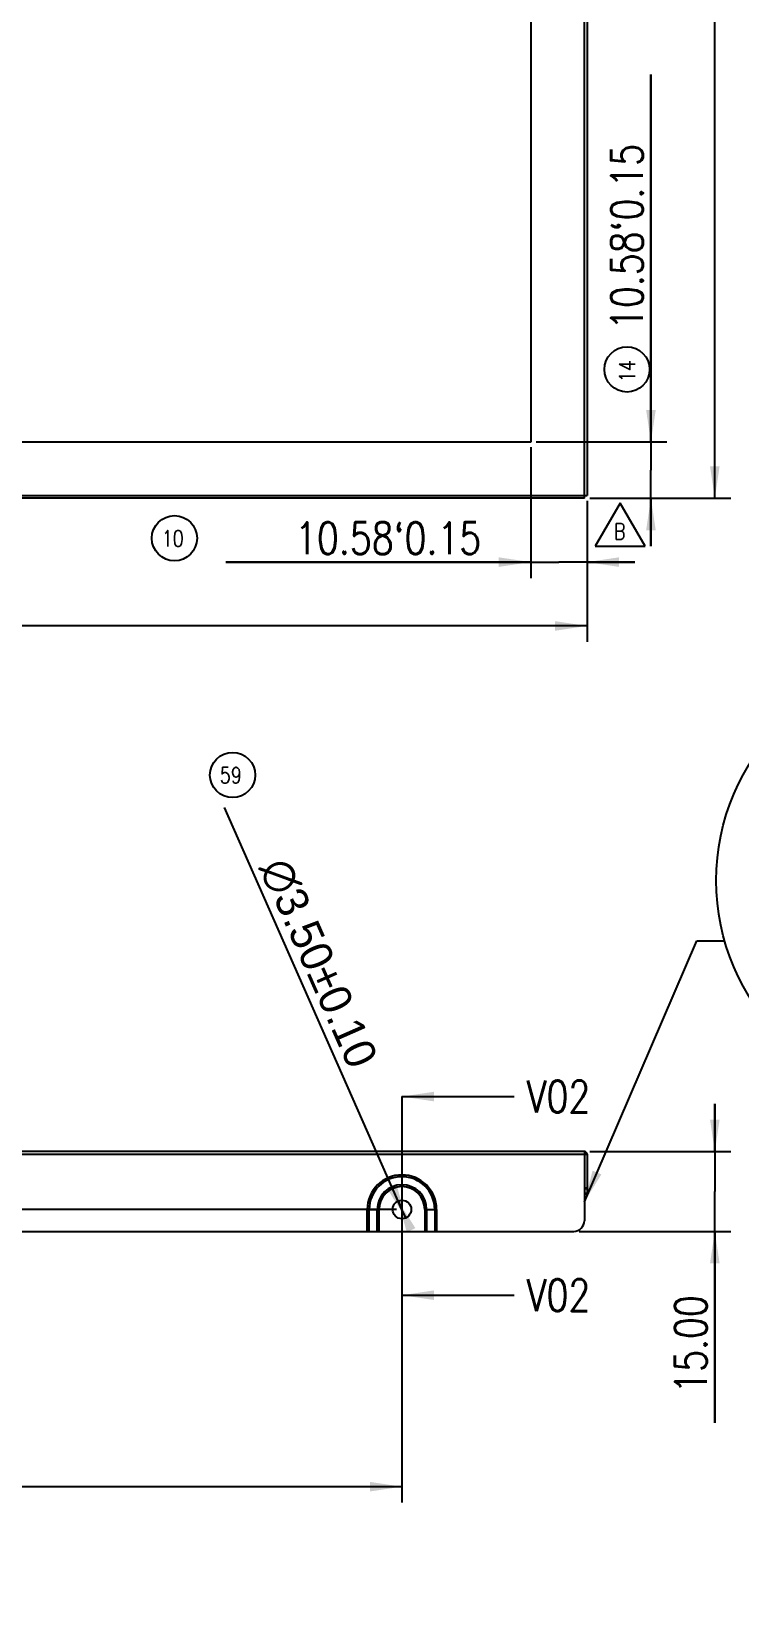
# Model space of a CAD drawing. Header units: millimetres. Extents: x 0 to 1600, y 0 to 1108.
# Drawn here: x 1044.3 to 1177.3, y 193.1 to 488.2 of the extents above; entities that cross this region are included whole.
import ezdxf
from ezdxf.enums import TextEntityAlignment as Align

# ---------------------------------------------------------------- set-up
doc = ezdxf.new("R2010")
doc.units = ezdxf.units.MM
doc.header["$LTSCALE"] = 88
doc.linetypes.add('PHANTOM', pattern=[0.8, 0.45, -0.05, 0.1, -0.05, 0.1, -0.05])
doc.layers.get('0').update_dxf_attribs({"linetype": 'CONTINUOUS'})
doc.layers.add('DEFAULT_3', color=7, linetype='PHANTOM')
doc.styles.get("Standard").update_dxf_attribs({"font": 'SIMPLEX.SHX', "width": 0.8})
doc.styles.add('TEXTSTYLE_2', font='gdt_____.ttf')
doc.dimstyles.new('DIMSTYLE_1', dxfattribs={"dimtxt": 6, "dimasz": 6, "dimexe": 3, "dimexo": 1, "dimgap": 1.5, "dimtad": 1, "dimzin": 0, "dimdsep": 46, "dimtxsty": 'STANDARD', "dimblk": '_FILLED', "dimblk1": '_FILLED', "dimblk2": '_FILLED', "dimcen": 0.09, "dimadec": 0, "dimazin": 0, "dimtp": 0.01, "dimtm": 0.01, "dimtfac": 1, "dimtofl": 0, "dimtmove": 0, "dimatfit": 3, "dimldrblk": '_FILLED', "dimfxl": 1, "dimtolj": 1, "dimtzin": 0, "dimarcsym": 0})
doc.dimstyles.new('DIMSTYLE_2', dxfattribs={"dimtxt": 6, "dimasz": 6, "dimexe": 3, "dimexo": 1, "dimtad": 1, "dimzin": 0, "dimdsep": 46, "dimtxsty": 'TEXTSTYLE_2', "dimblk": '_FILLED', "dimblk1": '_FILLED', "dimblk2": '_FILLED', "dimcen": 0.09, "dimadec": 0, "dimazin": 0, "dimtp": 0.01, "dimtm": 0.01, "dimtfac": 1, "dimtmove": 0, "dimatfit": 2, "dimldrblk": '_FILLED', "dimfxl": 1, "dimtolj": 1, "dimtzin": 0, "dimarcsym": 0})
doc.dimstyles.get("Standard").update_dxf_attribs({"dimtxt": 6, "dimasz": 6, "dimexe": 3, "dimexo": 1, "dimtad": 1, "dimzin": 0, "dimdsep": 46, "dimtxsty": 'STANDARD', "dimblk": '_FILLED', "dimblk1": '_FILLED', "dimblk2": '_FILLED', "dimcen": 0.09, "dimadec": 0, "dimazin": 0, "dimtol": 1, "dimtp": 0.01, "dimtm": 0.01, "dimtfac": 1, "dimtofl": 0, "dimtmove": 0, "dimatfit": 3, "dimldrblk": '_FILLED', "dimfxl": 1, "dimtolj": 1, "dimtzin": 0, "dimarcsym": 0})

# ---------------------------------------------------------------- blocks, each defined once
blk = doc.blocks.new('_FILLED')
at = {"color": 0, "linetype": 'BYBLOCK'}
blk.add_solid([(0, 0), (-1, 0.15), (-1, -0.15)], dxfattribs=at)
blk = doc.blocks.new('*D7')
at = {"color": 2}
for p, q in [((1160.65, 411.06), (1160.65, 480.13)), ((1160.65, 480.13), (1160.65, 405.77)), ((1139.07, 411.06), (1159.15, 411.06)), ((1159.15, 411.06), (1163.65, 411.06)), ((1160.65, 391.48), (1160.65, 405.77)), ((1149.15, 400.48), (1159.15, 400.48)), ((1159.15, 400.48), (1163.65, 400.48)), ((1160.65, 400.48), (1160.65, 391.48))]:
    blk.add_line(p, q, dxfattribs=at)
at = {"color": 2, "xscale": 6, "yscale": 6, "zscale": 6}
for p, rotation in [((1160.65, 411.06), 270), ((1160.65, 400.48), 90)]:
    blk.add_blockref('_FILLED', p, dxfattribs=dict(at, rotation=rotation))
at = {"color": 2, "width": 0.8}
blk.add_text('10.58`0.15', height=6, rotation=90, dxfattribs=at).set_placement((1159.15, 432.13))
blk = doc.blocks.new('*D8')
at = {"color": 2}
for p, q in [((1138.07, 410.06), (1138.07, 389.98)), ((1148.65, 399.98), (1148.65, 389.98)), ((1138.07, 389.98), (1138.07, 385.48)), ((1148.65, 389.98), (1148.65, 385.48)), ((1138.07, 388.48), (1080.77, 388.48)), ((1080.77, 388.48), (1143.36, 388.48)), ((1157.65, 388.48), (1143.36, 388.48)), ((1148.65, 388.48), (1157.65, 388.48))]:
    blk.add_line(p, q, dxfattribs=at)
at = {"color": 2, "xscale": 6, "yscale": 6, "zscale": 6}
blk.add_blockref('_FILLED', (1138.07, 388.48), dxfattribs=at)
at = {"color": 2, "xscale": 6, "yscale": 6, "zscale": 6, "rotation": 180}
blk.add_blockref('_FILLED', (1148.65, 388.48), dxfattribs=at)
at = {"color": 2, "width": 0.8}
blk.add_text('10.58`0.15', height=6, dxfattribs=at).set_placement((1128.77, 389.98), align=Align.RIGHT)
blk = doc.blocks.new('*D27')
at = {"color": 2}
for p, q in [((1113.87, 265.79), (1113.87, 216.17)), ((786.87, 258.67), (786.87, 216.17)), ((786.87, 216.17), (786.87, 211.67)), ((1113.87, 216.17), (1113.87, 211.67)), ((786.87, 214.67), (950.37, 214.67)), ((1113.87, 214.67), (950.37, 214.67))]:
    blk.add_line(p, q, dxfattribs=at)
at = {"color": 2, "xscale": 6, "yscale": 6, "zscale": 6, "rotation": 180}
blk.add_blockref('_FILLED', (786.87, 214.67), dxfattribs=at)
at = {"color": 2, "xscale": 6, "yscale": 6, "zscale": 6}
blk.add_blockref('_FILLED', (1113.87, 214.67), dxfattribs=at)
at = {"color": 2, "width": 0.8}
blk.add_text('327.00`0.30', height=6, dxfattribs=at).set_placement((950.37, 216.17), align=Align.CENTER)
blk = doc.blocks.new('*D28')
at = {"color": 2}
for p, q in [((401.1, 277.67), (401.1, 286.67)), ((401.1, 286.67), (401.1, 272.23)), ((399.6, 277.67), (398.1, 277.67)), ((424.6, 277.67), (399.6, 277.67)), ((401.1, 193.07), (401.1, 272.23)), ((399.6, 266.79), (398.1, 266.79)), ((1112.88, 266.79), (399.6, 266.79)), ((401.1, 266.79), (401.1, 193.07))]:
    blk.add_line(p, q, dxfattribs=at)
at = {"color": 2, "xscale": 6, "yscale": 6, "zscale": 6}
for p, rotation in [((401.1, 277.67), 270), ((401.1, 266.79), 90)]:
    blk.add_blockref('_FILLED', p, dxfattribs=dict(at, rotation=rotation))
at = {"color": 2, "width": 0.8}
blk.add_text('7-10.88`0.15', height=6, rotation=90, dxfattribs=at).set_placement((399.6, 250.67), align=Align.RIGHT)
blk = doc.blocks.new('*D43')
at = {"color": 2}
for p, q in [((425.1, 399.98), (425.1, 377.98)), ((1148.65, 399.98), (1148.65, 377.98)), ((425.1, 377.98), (425.1, 373.48)), ((1148.65, 377.98), (1148.65, 373.48)), ((425.1, 376.48), (786.87, 376.48)), ((1148.65, 376.48), (786.87, 376.48))]:
    blk.add_line(p, q, dxfattribs=at)
at = {"color": 2, "xscale": 6, "yscale": 6, "zscale": 6, "rotation": 180}
blk.add_blockref('_FILLED', (425.1, 376.48), dxfattribs=at)
at = {"color": 2, "xscale": 6, "yscale": 6, "zscale": 6}
blk.add_blockref('_FILLED', (1148.65, 376.48), dxfattribs=at)
at = {"color": 2, "width": 0.8}
blk.add_text('723.55`0.40', height=6, dxfattribs=at).set_placement((786.87, 377.98), align=Align.CENTER)
blk = doc.blocks.new('*D45')
at = {"color": 2}
for p, q in [((1149.15, 818.48), (1171.15, 818.48)), ((1171.15, 818.48), (1175.65, 818.48)), ((1172.65, 818.48), (1172.65, 609.48)), ((1172.65, 400.48), (1172.65, 609.48)), ((1149.15, 400.48), (1171.15, 400.48)), ((1171.15, 400.48), (1175.65, 400.48))]:
    blk.add_line(p, q, dxfattribs=at)
at = {"color": 2, "xscale": 6, "yscale": 6, "zscale": 6}
for p, rotation in [((1172.65, 818.48), 90), ((1172.65, 400.48), 270)]:
    blk.add_blockref('_FILLED', p, dxfattribs=dict(at, rotation=rotation))
at = {"color": 2, "width": 0.8}
blk.add_text('418.00`0.30', height=6, rotation=90, dxfattribs=at).set_placement((1171.15, 609.48), align=Align.CENTER)
blk = doc.blocks.new('*D74')
at = {"color": 2}
for p, q in [((1113.87, 266.79), (1080.55, 342.38)), ((1113.17, 268.39), (1113.87, 266.79)), ((1114.58, 265.19), (1113.87, 266.79))]:
    blk.add_line(p, q, dxfattribs=at)
at = {"color": 2, "xscale": 6, "yscale": 6, "zscale": 6}
for p, rotation in [((1114.58, 265.19), 293.7900729664), ((1113.17, 268.39), 113.7900729664)]:
    blk.add_blockref('_FILLED', p, dxfattribs=dict(at, rotation=rotation))
at = {"color": 2, "style": 'TEXTSTYLE_2'}
blk.add_text('n3.50`0.10', height=6, rotation=-66.2099, dxfattribs=at).set_placement((1104.04, 292.81), align=Align.RIGHT)
blk = doc.blocks.new('*D75')
at = {"color": 2}
for p, q in [((1172.65, 277.67), (1172.65, 286.67)), ((1172.65, 286.67), (1172.65, 270.17)), ((1149.15, 277.67), (1171.15, 277.67)), ((1171.15, 277.67), (1175.65, 277.67)), ((1172.65, 226.67), (1172.65, 270.17)), ((1147.15, 262.67), (1171.15, 262.67)), ((1171.15, 262.67), (1175.65, 262.67)), ((1172.65, 262.67), (1172.65, 226.67))]:
    blk.add_line(p, q, dxfattribs=at)
at = {"color": 2, "xscale": 6, "yscale": 6, "zscale": 6}
for p, rotation in [((1172.65, 277.67), 270), ((1172.65, 262.67), 90)]:
    blk.add_blockref('_FILLED', p, dxfattribs=dict(at, rotation=rotation))
at = {"color": 2, "width": 0.8}
blk.add_text('15.00', height=6, rotation=90, dxfattribs=at).set_placement((1171.15, 250.67), align=Align.RIGHT)

msp = doc.modelspace()

# ---------------------------------------------------------------- linework, layer by layer
at = {"color": 7}
for p, q in [((1148.147, 400.484), (1148.147, 818.484)), ((1148.647, 817.984), (1148.647, 400.984)), ((1138.072, 807.909), (1138.072, 411.059)), ((1138.072, 411.059), (435.672, 411.059)), ((425.097, 400.984), (1148.647, 400.984)), ((1148.147, 400.484), (425.597, 400.484)), ((1148.147, 277.671), (425.597, 277.671)), ((1148.147, 277.671), (1148.147, 264.671)), ((425.097, 277.171), (1148.647, 277.171)), ((1148.647, 277.171), (1148.647, 269.671)), ((1148.147, 270.871), (1148.647, 270.871)), ((1148.147, 270.724), (1148.647, 270.724)), ((1148.647, 269.817), (1148.147, 269.817)), ((1148.647, 269.671), (1148.147, 269.671)), ((1107.365, 266.788), (1109.579, 266.788)), ((1107.365, 262.671), (1107.365, 266.788)), ((1107.718, 262.671), (1107.718, 266.788)), ((1109.225, 262.671), (1109.225, 266.788)), ((1109.579, 262.671), (1109.579, 266.788)), ((1118.165, 266.788), (1120.379, 266.788)), ((1118.165, 266.788), (1118.165, 262.671)), ((1118.518, 266.788), (1118.518, 262.671)), ((1120.025, 266.788), (1120.025, 262.671)), ((1120.379, 266.788), (1120.379, 262.671)), ((1018.604, 262.671), (1146.147, 262.671))]:
    msp.add_line(p, q, dxfattribs=at)
at = {"color": 1}
for p, q in [((1154.865, 399.578), (1150.178, 391.461)), ((1159.551, 391.461), (1154.865, 399.578)), ((1150.178, 391.461), (1159.551, 391.461)), ((1131.928, 288.011), (1134.928, 288.011)), ((1131.928, 250.671), (1134.928, 250.671))]:
    msp.add_line(p, q, dxfattribs=at)
at = {"color": 4}
for centre in [(1156.154, 424.707), (1071.146, 392.977), (1082.065, 348.459)]:
    msp.add_circle(centre, 4.25, dxfattribs=at)
at = {"color": 7}
for centre, radius in [((1214.598, 328.632), 41.667), ((1113.872, 266.788), 1.75)]:
    msp.add_circle(centre, radius, dxfattribs=at)
for centre, radius, start, end in [((1148.147, 277.171), 0.5, 0, 90), ((1113.872, 266.788), 6.507, 0, 180), ((1113.872, 266.788), 6.154, 0, 180), ((1113.872, 266.788), 4.646, 0, 180), ((1113.872, 266.788), 4.293, 0, 180), ((1146.147, 264.671), 2, 270, 360)]:
    msp.add_arc(centre, radius, start, end, dxfattribs=at)
at = {"layer": 'DEFAULT_3', "color": 1}
for p, q in [((1113.872, 288.011), (1113.872, 287.483)), ((1113.872, 251.199), (1113.872, 250.671))]:
    msp.add_line(p, q, dxfattribs=at)
at = {"layer": 'DEFAULT_3', "color": 2}
msp.add_line((1113.872, 287.483), (1113.872, 251.199), dxfattribs=at)

# ---------------------------------------------------------------- texts
at = {"color": 4, "width": 0.8}
msp.add_text('14', height=3, rotation=90, dxfattribs=at).set_placement((1157.704, 422.316))
at = {"color": 1, "width": 0.8}
msp.add_text('B', height=3, dxfattribs=at).set_placement((1153.735, 392.755))
at = {"color": 4, "width": 0.8}
for s, p in [('10', (1068.755, 391.427)), ('59', (1079.674, 346.909))]:
    msp.add_text(s, height=3, dxfattribs=at).set_placement(p)
at = {"color": 7, "width": 0.8}
for p in [(1137.328, 285.011), (1137.328, 247.671)]:
    msp.add_text('V02', height=6, dxfattribs=at).set_placement(p)

# ---------------------------------------------------------------- dimensions: what is measured, and where the dimension line sits
at = {"color": 2}
for base, p1, p2, text, picture, middle in [((1172.647, 400.484), (1148.147, 818.484), (1148.147, 400.484), '418.00`0.30', '*D45', (1172.647, 609.484)), ((1160.647, 400.484), (1138.072, 411.059), (1148.147, 400.484), '10.58`0.15', '*D7', (1160.647, 456.132)), ((401.097, 266.788), (425.597, 277.671), (1113.88, 266.788), '7-10.88`0.15', '*D28', (401.097, 221.871)), ((1172.647, 262.671), (1148.147, 277.671), (1146.147, 262.671), '15.00', '*D75', (1172.647, 239.271))]:
    dim = msp.add_linear_dim(base=base, p1=p1, p2=p2, angle=270, text=text, dimstyle='DIMSTYLE_1', dxfattribs=at)
    dim.commit()
    dim.dimension.update_dxf_attribs({"geometry": picture, "text_midpoint": middle, "dimtype": 160})
for base, p1, p2, text, picture, middle in [((1148.647, 388.484), (1138.072, 411.059), (1148.647, 400.984), '10.58`0.15', '*D8', (1104.771, 388.484)), ((1148.647, 376.484), (425.097, 400.984), (1148.647, 400.984), '723.55`0.40', '*D43', (786.872, 376.484)), ((1113.872, 214.671), (786.872, 259.671), (1113.872, 266.788), '327.00`0.30', '*D27', (950.372, 214.671))]:
    dim = msp.add_linear_dim(base=base, p1=p1, p2=p2, text=text, dimstyle='DIMSTYLE_1', dxfattribs=at)
    dim.commit()
    dim.dimension.update_dxf_attribs({"geometry": picture, "text_midpoint": middle, "dimtype": 160})
dim = msp.add_diameter_dim_2p(p1=(1113.166, 268.389), p2=(1114.578, 265.187), text='n3.50`0.10', dimstyle='DIMSTYLE_2', override={"dimpost": '<>'}, dxfattribs=at)
dim.commit()
dim.dimension.update_dxf_attribs({"geometry": '*D74', "text_midpoint": (1095.725, 319.107), "dimtype": 163})

# ---------------------------------------------------------------- leaders
msp.add_leader([(1148.147, 268.226), (1169.288, 317.316), (1174.288, 317.316)], dimstyle='STANDARD', override={"dimtad": 0}, dxfattribs=at)
at = {"color": 7}
for points in [[(1113.872, 288.011), (1131.928, 288.011)], [(1113.872, 250.671), (1131.928, 250.671)]]:
    msp.add_leader(points, dimstyle='STANDARD', override={"dimtad": 0}, dxfattribs=at)

doc.saveas('drawing.dxf')
